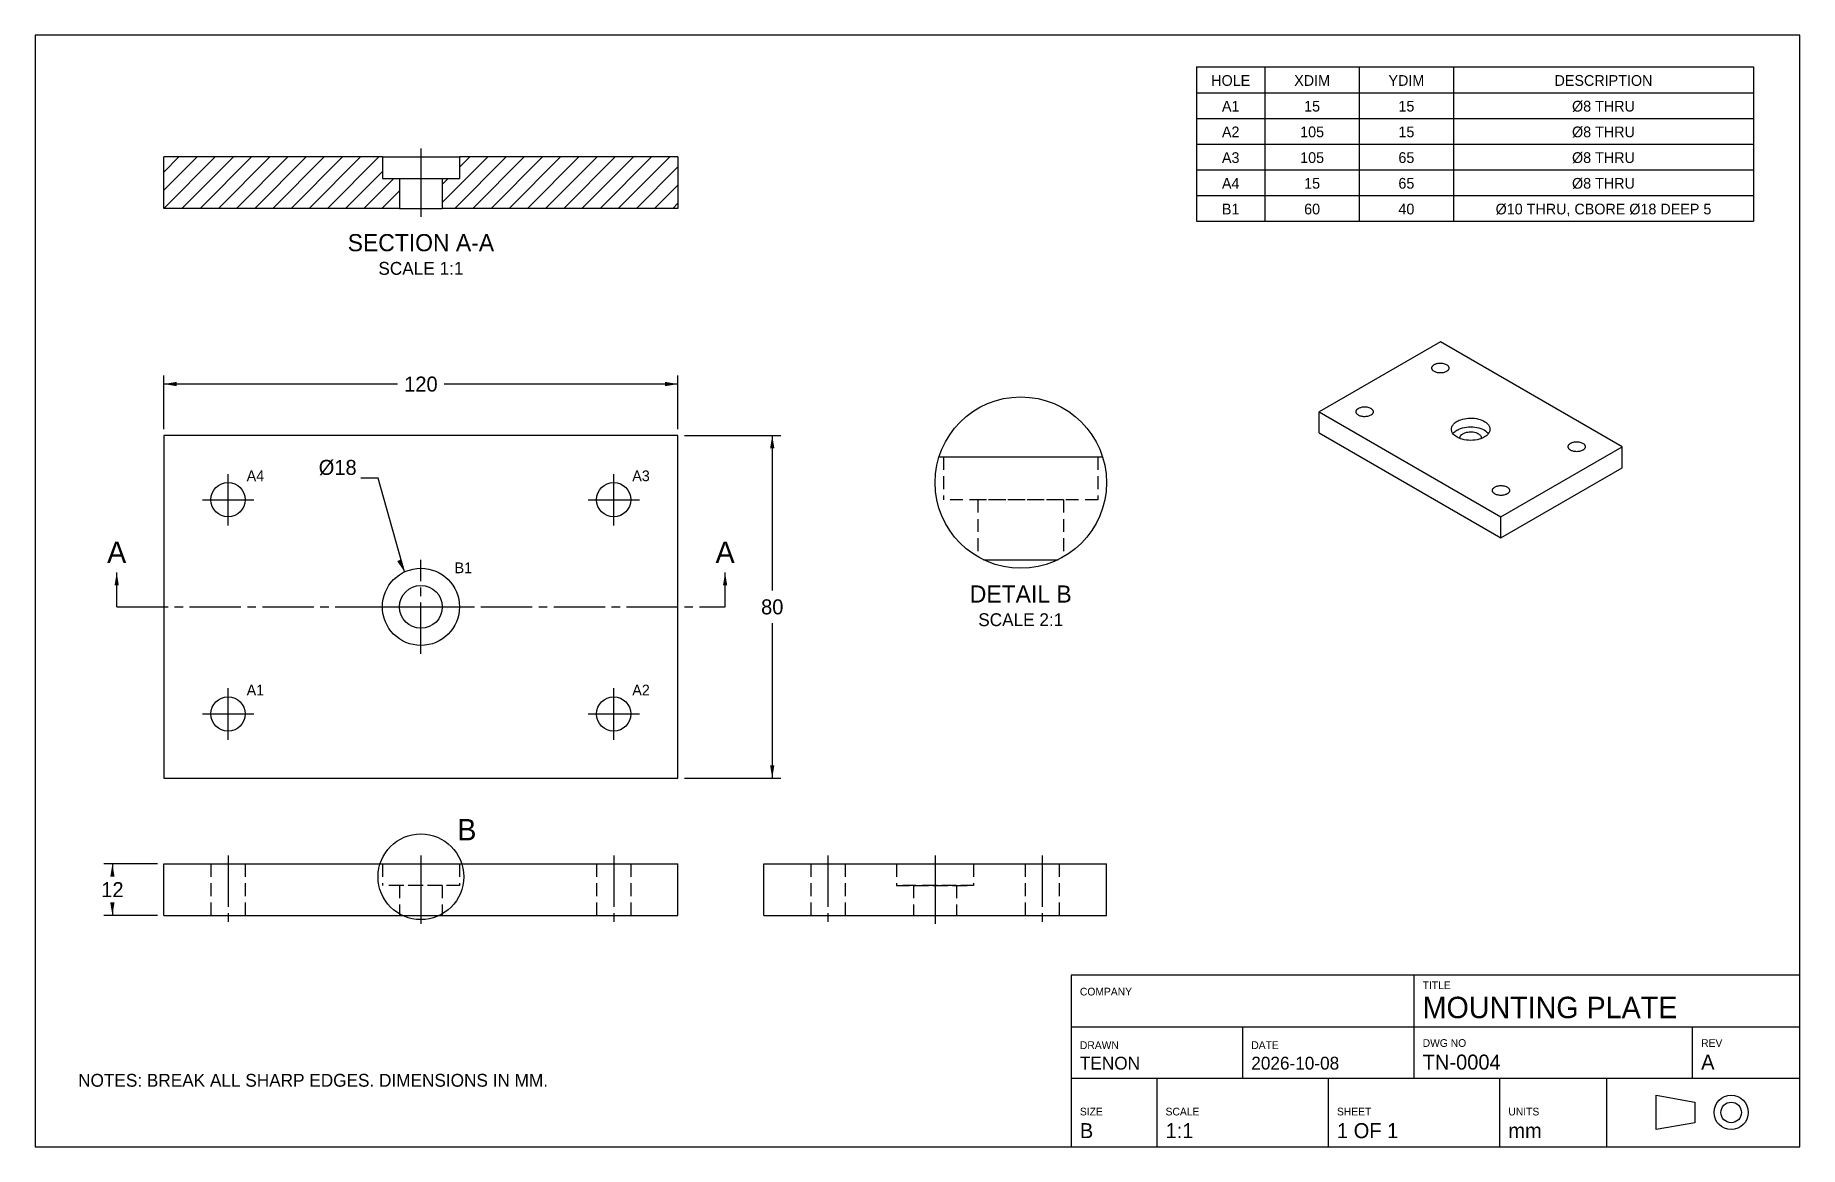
# Model space of a CAD drawing. Header units: millimetres. Extents: x 10 to 422, y 10 to 269.
import ezdxf
from ezdxf.enums import TextEntityAlignment as Align

# ---------------------------------------------------------------- set-up
doc = ezdxf.new("R2010")
doc.units = ezdxf.units.MM
doc.linetypes.add('CENTER', pattern=[17, 12, -1.5, 2, -1.5])
doc.linetypes.add('HIDDEN', pattern=[4.5, 3, -1.5])
for name, color, linetype in [('BORDER', 7, 'CONTINUOUS'), ('CENTER', 7, 'CENTER'), ('CUTTING', 7, 'CENTER'), ('HATCH', 7, 'CONTINUOUS'), ('HIDDEN', 7, 'HIDDEN'), ('TEXT', 7, 'CONTINUOUS'), ('THIN', 7, 'CONTINUOUS'), ('VISIBLE', 7, 'CONTINUOUS')]:
    doc.layers.add(name, color=color, linetype=linetype)

msp = doc.modelspace()

# ---------------------------------------------------------------- linework, layer by layer
at = {"layer": 'BORDER', "flags": 128}
msp.add_lwpolyline([(10, 10), (421.8, 10), (421.8, 269.4), (10, 269.4)], close=True, dxfattribs=at)
at = {"layer": 'CENTER'}
for p, q in [((100, 243), (100, 234)), ((100, 238), (100, 227)), ((55, 155), (55, 167)), ((145, 155), (145, 167)), ((49, 161), (61, 161)), ((139, 161), (151, 161)), ((100, 125), (100, 147)), ((89, 136), (111, 136)), ((55, 105), (55, 117)), ((145, 105), (145, 117)), ((49, 111), (61, 111)), ((139, 111), (151, 111)), ((55, 78), (55, 62)), ((100, 78), (100, 69)), ((145, 78), (145, 62)), ((195, 78), (195, 62)), ((220, 78), (220, 69)), ((245, 78), (245, 62)), ((100, 73), (100, 62)), ((220, 73), (220, 62))]:
    msp.add_line(p, q, dxfattribs=at)
at = {"layer": 'CUTTING'}
msp.add_line((29, 136), (171, 136), dxfattribs=at)
at = {"layer": 'HATCH'}
for p, q in [((40, 229), (52, 241)), ((40, 233.24), (47.76, 241)), ((40, 237.49), (43.51, 241)), ((44.24, 229), (56.24, 241)), ((48.49, 229), (60.49, 241)), ((52.73, 229), (64.73, 241)), ((56.97, 229), (68.97, 241)), ((61.21, 229), (73.21, 241)), ((65.46, 229), (77.46, 241)), ((69.7, 229), (81.7, 241)), ((73.94, 229), (85.94, 241)), ((78.18, 229), (90.18, 241)), ((105, 230.36), (115.64, 241)), ((107.88, 229), (119.88, 241)), ((109, 238.6), (111.4, 241)), ((112.12, 229), (124.12, 241)), ((116.37, 229), (128.37, 241)), ((120.61, 229), (132.61, 241)), ((124.85, 229), (136.85, 241)), ((129.1, 229), (141.1, 241)), ((133.34, 229), (145.34, 241)), ((137.58, 229), (149.58, 241)), ((141.82, 229), (153.82, 241)), ((146.07, 229), (158.07, 241)), ((82.43, 229), (91, 237.57)), ((86.67, 229), (93.67, 236)), ((105, 234.6), (106.4, 236)), ((150.31, 229), (160, 238.69)), ((90.91, 229), (95, 233.09)), ((154.55, 229), (160, 234.45)), ((158.79, 229), (160, 230.21))]:
    msp.add_line(p, q, dxfattribs=at)
at = {"layer": 'HIDDEN'}
for p, q in [((222, 171), (222, 161)), ((258, 171), (258, 161)), ((258, 161), (222, 161)), ((250, 161), (230, 161)), ((230, 161), (230, 147.68)), ((250, 161), (250, 147.68)), ((51, 76), (51, 64)), ((59, 76), (59, 64)), ((91, 76), (91, 71)), ((109, 76), (109, 71)), ((141, 76), (141, 64)), ((149, 76), (149, 64)), ((191, 76), (191, 64)), ((199, 76), (199, 64)), ((211, 76), (211, 71)), ((229, 76), (229, 71)), ((241, 76), (241, 64)), ((249, 76), (249, 64)), ((109, 71), (91, 71)), ((105, 71), (95, 71)), ((95, 71), (95, 64)), ((105, 71), (105, 64)), ((220, 71), (211, 71)), ((211, 71), (229, 71)), ((220, 71), (215, 71)), ((215, 71), (225, 71)), ((215, 71), (215, 64)), ((225, 71), (220, 71)), ((229, 71), (220, 71)), ((225, 71), (225, 64))]:
    msp.add_line(p, q, dxfattribs=at)
at = {"layer": 'THIN'}
for p, q in [((281, 262), (411, 262)), ((281, 262), (281, 226)), ((297, 262), (297, 226)), ((319, 262), (319, 226)), ((341, 262), (341, 226)), ((411, 262), (411, 226)), ((281, 256), (411, 256)), ((281, 250), (411, 250)), ((281, 244), (411, 244)), ((281, 238), (411, 238)), ((281, 232), (411, 232)), ((281, 226), (411, 226)), ((40, 177.5), (40, 190)), ((160, 177.5), (160, 190)), ((94.57, 188), (40, 188)), ((160, 188), (105.43, 188)), ((161.5, 176), (184, 176)), ((182, 176), (182, 139.8)), ((29, 136), (29, 144)), ((171, 136), (171, 144)), ((182, 132.2), (182, 96)), ((161.5, 96), (184, 96)), ((38.5, 76), (26, 76)), ((28, 76), (28, 73.8)), ((28, 66.2), (28, 64)), ((38.5, 64), (26, 64)), ((421.8, 50), (251.8, 50)), ((251.8, 50), (251.8, 10)), ((331.8, 38), (331.8, 50)), ((421.8, 10), (421.8, 50)), ((251.8, 38), (421.8, 38)), ((291.8, 26), (291.8, 38)), ((331.8, 26), (331.8, 38)), ((396.8, 26), (396.8, 38)), ((251.8, 26), (421.8, 26)), ((271.8, 10), (271.8, 26)), ((311.8, 10), (311.8, 26)), ((351.8, 10), (351.8, 26)), ((376.8, 10), (376.8, 26)), ((388.3, 14), (388.3, 22)), ((388.3, 22), (397.3, 20.4)), ((397.3, 20.4), (397.3, 15.6)), ((397.3, 15.6), (388.3, 14)), ((251.8, 10), (421.8, 10))]:
    msp.add_line(p, q, dxfattribs=at)
at = {"layer": 'THIN', "flags": 128}
msp.add_lwpolyline([(96.19, 144.16), (90, 166), (86, 166)], dxfattribs=at)
at = {"layer": 'THIN'}
for centre, radius in [((240, 165), 20), ((100, 73), 10), ((405.8, 18), 4), ((405.8, 18), 2.4)]:
    msp.add_circle(centre, radius, dxfattribs=at)
for points in [[(40, 188), (43, 187.5), (43, 188.5)], [(160, 188), (157, 188.5), (157, 187.5)], [(182, 176), (181.5, 173), (182.5, 173)], [(96.19, 144.16), (95.38, 147.09), (94.47, 146.66)], [(29, 144), (28.5, 141), (29.5, 141)], [(171, 144), (170.5, 141), (171.5, 141)], [(182, 96), (182.5, 99), (181.5, 99)], [(28, 76), (27.5, 73), (28.5, 73)], [(28, 64), (28.5, 67), (27.5, 67)]]:
    msp.add_solid(points, dxfattribs=at)
at = {"layer": 'VISIBLE'}
for p, q in [((40, 229), (40, 241)), ((91, 241), (40, 241)), ((91, 241), (91, 236)), ((91, 241), (109, 241)), ((160, 241), (109, 241)), ((109, 241), (109, 236)), ((160, 241), (160, 229)), ((91, 236), (95, 236)), ((95, 236), (95, 229)), ((95, 236), (105, 236)), ((105, 236), (105, 229)), ((105, 236), (109, 236)), ((95, 229), (40, 229)), ((95, 229), (105, 229)), ((160, 229), (105, 229)), ((337.93, 197.86), (309.64, 181.53)), ((380.36, 173.37), (337.93, 197.86)), ((309.64, 176.63), (309.64, 181.53)), ((309.64, 181.53), (352.07, 157.04)), ((40, 176), (40, 96)), ((160, 176), (40, 176)), ((160, 96), (160, 176)), ((309.64, 176.63), (352.07, 152.14)), ((352.07, 157.04), (380.36, 173.37)), ((380.36, 168.47), (380.36, 173.37)), ((220.92, 171), (259.08, 171)), ((352.07, 152.14), (380.36, 168.47)), ((352.07, 152.14), (352.07, 157.04)), ((231.28, 147), (248.72, 147)), ((40, 96), (160, 96)), ((40, 64), (40, 76)), ((40, 76), (160, 76)), ((160, 64), (160, 76)), ((180, 64), (180, 76)), ((180, 76), (260, 76)), ((260, 64), (260, 76)), ((40, 64), (160, 64)), ((180, 64), (260, 64))]:
    msp.add_line(p, q, dxfattribs=at)
at = {"layer": 'VISIBLE', "flags": 128}
for points in [[(335.93, 191.74), (335.93, 191.8), (335.94, 191.87), (335.96, 191.94), (335.98, 192), (336.01, 192.06), (336.05, 192.13), (336.09, 192.19), (336.14, 192.25), (336.19, 192.31), (336.25, 192.36), (336.31, 192.42), (336.38, 192.47), (336.48, 192.54), (336.61, 192.61), (336.74, 192.67), (336.88, 192.72), (337.03, 192.77), (337.19, 192.81), (337.41, 192.85), (337.66, 192.88), (337.92, 192.89), (338.18, 192.88), (338.43, 192.86), (338.67, 192.81), (338.91, 192.75), (339.12, 192.66), (339.3, 192.58), (339.44, 192.49), (339.56, 192.41), (339.65, 192.32), (339.72, 192.25), (339.78, 192.18), (339.83, 192.1), (339.86, 192.03), (339.89, 191.97), (339.91, 191.91), (339.92, 191.84), (339.93, 191.79), (339.93, 191.74)], [(339.34, 190.92), (339.18, 190.84), (339, 190.76), (338.81, 190.7), (338.6, 190.65), (338.39, 190.61), (338.17, 190.59), (337.95, 190.58), (337.73, 190.59), (337.52, 190.61), (337.3, 190.64), (337.1, 190.69), (336.9, 190.75), (336.72, 190.82), (336.55, 190.9), (336.4, 190.99), (336.28, 191.08), (336.19, 191.17), (336.11, 191.25), (336.06, 191.33), (336.01, 191.4), (335.98, 191.47), (335.96, 191.53), (335.94, 191.6), (335.93, 191.67), (335.93, 191.7), (335.93, 191.74)], [(339.93, 191.74), (339.93, 191.68), (339.92, 191.62), (339.9, 191.56), (339.88, 191.5), (339.86, 191.44), (339.83, 191.38), (339.79, 191.32), (339.75, 191.26), (339.71, 191.21), (339.65, 191.15), (339.6, 191.1), (339.54, 191.05), (339.44, 190.98), (339.34, 190.92)], [(318.25, 181.53), (318.25, 181.6), (318.26, 181.66), (318.28, 181.73), (318.3, 181.79), (318.33, 181.86), (318.37, 181.92), (318.41, 181.98), (318.46, 182.04), (318.51, 182.1), (318.57, 182.16), (318.64, 182.21), (318.71, 182.26), (318.81, 182.33), (318.93, 182.4), (319.06, 182.46), (319.21, 182.52), (319.36, 182.56), (319.51, 182.61), (319.73, 182.65), (319.98, 182.68), (320.24, 182.69), (320.5, 182.68), (320.75, 182.65), (321, 182.6), (321.23, 182.54), (321.44, 182.46), (321.62, 182.37), (321.77, 182.29), (321.88, 182.2), (321.97, 182.12), (322.05, 182.04), (322.1, 181.97), (322.15, 181.89), (322.18, 181.83), (322.21, 181.76), (322.23, 181.7), (322.24, 181.64), (322.25, 181.58), (322.25, 181.53)], [(321.67, 180.72), (321.5, 180.63), (321.32, 180.56), (321.13, 180.49), (320.93, 180.44), (320.71, 180.41), (320.5, 180.39), (320.28, 180.38), (320.06, 180.38), (319.84, 180.4), (319.63, 180.44), (319.42, 180.48), (319.23, 180.54), (319.04, 180.61), (318.87, 180.69), (318.72, 180.79), (318.6, 180.88), (318.51, 180.97), (318.43, 181.05), (318.38, 181.13), (318.34, 181.2), (318.31, 181.26), (318.28, 181.33), (318.27, 181.4), (318.25, 181.46), (318.25, 181.5), (318.25, 181.53)], [(322.25, 181.53), (322.25, 181.47), (322.24, 181.41), (322.23, 181.35), (322.21, 181.29), (322.18, 181.23), (322.15, 181.17), (322.12, 181.11), (322.07, 181.06), (322.03, 181), (321.98, 180.95), (321.92, 180.9), (321.86, 180.85), (321.77, 180.78), (321.67, 180.72)], [(340.5, 177.45), (340.5, 177.57), (340.52, 177.69), (340.54, 177.82), (340.58, 177.94), (340.62, 178.06), (340.68, 178.17), (340.74, 178.29), (340.82, 178.41), (340.9, 178.52), (340.99, 178.63), (341.09, 178.74), (341.24, 178.88), (341.42, 179.03), (341.63, 179.17), (341.84, 179.3), (342.08, 179.43), (342.33, 179.54), (342.68, 179.68), (343.1, 179.81), (343.54, 179.91), (344, 179.98), (344.47, 180.03), (344.95, 180.05), (345.43, 180.04), (345.9, 180), (346.36, 179.93), (346.81, 179.83), (347.23, 179.71), (347.63, 179.56), (348.01, 179.38), (348.34, 179.19), (348.61, 179), (348.83, 178.81), (349, 178.64), (349.14, 178.47), (349.25, 178.31), (349.33, 178.15), (349.39, 178.01), (349.44, 177.86), (349.48, 177.72), (349.49, 177.58), (349.5, 177.45)], [(348.18, 175.61), (347.81, 175.42), (347.39, 175.25), (346.95, 175.11), (346.49, 175), (346, 174.92), (345.51, 174.87), (345, 174.85), (344.5, 174.87), (344, 174.92), (343.52, 175), (343.05, 175.11), (342.61, 175.25), (342.2, 175.42), (341.82, 175.61), (341.52, 175.8), (341.27, 175.99), (341.08, 176.17), (340.93, 176.34), (340.8, 176.52), (340.7, 176.68), (340.63, 176.83), (340.57, 176.98), (340.53, 177.14), (340.51, 177.27), (340.5, 177.36), (340.5, 177.45)], [(340.86, 176.43), (341, 176.6), (341.17, 176.77), (341.35, 176.93), (341.55, 177.08), (341.77, 177.22), (342.01, 177.35), (342.27, 177.47), (342.63, 177.62), (343.07, 177.75), (343.53, 177.86), (344, 177.94), (344.49, 177.99), (344.99, 178.01), (345.48, 177.99), (345.97, 177.95), (346.45, 177.87), (346.91, 177.76), (347.35, 177.63), (347.75, 177.46), (348.13, 177.28), (348.47, 177.07), (348.71, 176.88), (348.91, 176.7), (349.03, 176.57), (349.14, 176.43)], [(349.5, 177.45), (349.5, 177.33), (349.48, 177.2), (349.46, 177.08), (349.42, 176.96), (349.38, 176.84), (349.32, 176.72), (349.26, 176.61), (349.18, 176.49), (349.1, 176.38), (349.01, 176.27), (348.91, 176.16), (348.76, 176.02), (348.58, 175.87), (348.39, 175.74), (348.18, 175.61)], [(342.5, 175.41), (342.5, 175.49), (342.52, 175.57), (342.54, 175.65), (342.56, 175.73), (342.6, 175.81), (342.64, 175.89), (342.7, 175.97), (342.75, 176.04), (342.82, 176.12), (342.89, 176.19), (342.97, 176.25), (343.06, 176.32), (343.19, 176.4), (343.34, 176.49), (343.5, 176.57), (343.68, 176.63), (343.87, 176.69), (344.06, 176.75), (344.33, 176.8), (344.64, 176.84), (344.96, 176.85), (345.28, 176.84), (345.6, 176.81), (345.9, 176.75), (346.19, 176.68), (346.46, 176.58), (346.69, 176.47), (346.87, 176.37), (347.02, 176.26), (347.13, 176.16), (347.23, 176.06), (347.31, 175.96), (347.37, 175.86), (347.42, 175.78), (347.45, 175.7), (347.47, 175.62), (347.49, 175.54), (347.5, 175.48), (347.5, 175.41)], [(342.51, 175.29), (342.5, 175.34), (342.5, 175.37), (342.5, 175.41)], [(347.5, 175.41), (347.5, 175.35), (347.5, 175.32), (347.49, 175.29)], [(367.75, 173.37), (367.75, 173.43), (367.76, 173.5), (367.78, 173.56), (367.8, 173.63), (367.83, 173.69), (367.87, 173.76), (367.91, 173.82), (367.96, 173.88), (368.01, 173.94), (368.07, 173.99), (368.13, 174.05), (368.2, 174.1), (368.3, 174.17), (368.43, 174.23), (368.56, 174.3), (368.7, 174.35), (368.85, 174.4), (369.01, 174.44), (369.23, 174.48), (369.48, 174.51), (369.74, 174.52), (370, 174.51), (370.25, 174.49), (370.49, 174.44), (370.73, 174.37), (370.94, 174.29), (371.12, 174.21), (371.26, 174.12), (371.38, 174.04), (371.47, 173.95), (371.54, 173.88), (371.6, 173.8), (371.65, 173.73), (371.68, 173.66), (371.71, 173.6), (371.73, 173.54), (371.74, 173.47), (371.75, 173.42), (371.75, 173.37)], [(371.16, 172.55), (371, 172.47), (370.82, 172.39), (370.63, 172.33), (370.42, 172.28), (370.21, 172.24), (369.99, 172.22), (369.77, 172.21), (369.55, 172.22), (369.34, 172.24), (369.12, 172.27), (368.92, 172.32), (368.72, 172.38), (368.54, 172.45), (368.37, 172.53), (368.22, 172.62), (368.1, 172.71), (368.01, 172.8), (367.93, 172.88), (367.88, 172.96), (367.83, 173.03), (367.8, 173.1), (367.78, 173.16), (367.76, 173.23), (367.75, 173.3), (367.75, 173.33), (367.75, 173.37)], [(371.75, 173.37), (371.75, 173.31), (371.74, 173.24), (371.72, 173.18), (371.7, 173.12), (371.68, 173.06), (371.65, 173.01), (371.61, 172.95), (371.57, 172.89), (371.53, 172.84), (371.47, 172.78), (371.42, 172.73), (371.36, 172.68), (371.26, 172.61), (371.16, 172.55)], [(350.07, 163.16), (350.07, 163.23), (350.08, 163.29), (350.1, 163.36), (350.12, 163.42), (350.15, 163.49), (350.19, 163.55), (350.23, 163.61), (350.28, 163.67), (350.33, 163.73), (350.39, 163.79), (350.46, 163.84), (350.53, 163.89), (350.63, 163.96), (350.75, 164.03), (350.88, 164.09), (351.03, 164.15), (351.18, 164.19), (351.33, 164.23), (351.55, 164.28), (351.8, 164.31), (352.06, 164.32), (352.32, 164.31), (352.57, 164.28), (352.82, 164.23), (353.05, 164.17), (353.26, 164.09), (353.44, 164), (353.59, 163.91), (353.7, 163.83), (353.79, 163.75), (353.87, 163.67), (353.92, 163.6), (353.97, 163.52), (354, 163.46), (354.03, 163.39), (354.05, 163.33), (354.06, 163.27), (354.07, 163.21), (354.07, 163.16)], [(353.49, 162.34), (353.32, 162.26), (353.14, 162.19), (352.95, 162.12), (352.75, 162.07), (352.53, 162.04), (352.32, 162.01), (352.1, 162.01), (351.88, 162.01), (351.66, 162.03), (351.45, 162.06), (351.24, 162.11), (351.05, 162.17), (350.86, 162.24), (350.69, 162.32), (350.54, 162.42), (350.42, 162.51), (350.33, 162.59), (350.25, 162.68), (350.2, 162.75), (350.16, 162.83), (350.13, 162.89), (350.1, 162.96), (350.09, 163.02), (350.07, 163.09), (350.07, 163.13), (350.07, 163.16)], [(354.07, 163.16), (354.07, 163.1), (354.06, 163.04), (354.05, 162.98), (354.03, 162.92), (354, 162.86), (353.97, 162.8), (353.93, 162.74), (353.89, 162.69), (353.85, 162.63), (353.8, 162.58), (353.74, 162.52), (353.68, 162.47), (353.59, 162.41), (353.49, 162.34)]]:
    msp.add_lwpolyline(points, dxfattribs=at)
at = {"layer": 'VISIBLE'}
for centre, radius in [((55, 161), 4), ((145, 161), 4), ((100, 136), 9), ((100, 136), 5), ((55, 111), 4), ((145, 111), 4)]:
    msp.add_circle(centre, radius, dxfattribs=at)

# ---------------------------------------------------------------- texts
at = {"layer": 'TEXT'}
for s, height, p in [('HOLE', 2.5, (289, 257.6)), ('XDIM', 2.5, (308, 257.6)), ('YDIM', 2.5, (330, 257.6)), ('DESCRIPTION', 2.5, (376, 257.6)), ('A1', 2.5, (289, 251.6)), ('15', 2.5, (308, 251.6)), ('15', 2.5, (330, 251.6)), ('%%c8 THRU', 2.5, (376, 251.6)), ('A2', 2.5, (289, 245.6)), ('105', 2.5, (308, 245.6)), ('15', 2.5, (330, 245.6)), ('%%c8 THRU', 2.5, (376, 245.6)), ('A3', 2.5, (289, 239.6)), ('105', 2.5, (308, 239.6)), ('65', 2.5, (330, 239.6)), ('%%c8 THRU', 2.5, (376, 239.6)), ('A4', 2.5, (289, 233.6)), ('15', 2.5, (308, 233.6)), ('65', 2.5, (330, 233.6)), ('%%c8 THRU', 2.5, (376, 233.6)), ('B1', 2.5, (289, 227.6)), ('60', 2.5, (308, 227.6)), ('40', 2.5, (330, 227.6)), ('%%c10 THRU, CBORE %%c18 DEEP 5', 2.5, (376, 227.6)), ('SECTION A-A', 4, (100, 219)), ('SCALE 1:1', 3, (100, 213.5)), ('120', 3.5, (100, 186.25)), ('A', 5, (29, 146.25)), ('A', 5, (171, 146.25)), ('DETAIL B', 4, (240, 137)), ('80', 3.5, (182, 134.25)), ('SCALE 2:1', 3, (240, 131.5)), ('12', 3.5, (28, 68.25))]:
    msp.add_text(s, height=height, dxfattribs=at).set_placement(p, align=Align.CENTER)
msp.add_text('%%c18', height=3.5, dxfattribs=at).set_placement((85, 166.8), align=Align.RIGHT)
for s, height, p in [('A4', 2.5, (59.33, 165.33)), ('A3', 2.5, (149.33, 165.33)), ('B1', 2.5, (107.86, 143.86)), ('A1', 2.5, (59.33, 115.33)), ('A2', 2.5, (149.33, 115.33)), ('B', 5, (108.5, 81.5)), ('COMPANY', 1.8, (253.8, 45.3)), ('TITLE', 1.8, (333.8, 46.8)), ('MOUNTING PLATE', 5, (333.8, 40)), ('DRAWN', 1.8, (253.8, 32.8)), ('DATE', 1.8, (293.8, 32.8)), ('DWG NO', 1.8, (333.8, 33.3)), ('REV', 1.8, (398.8, 33.3)), ('TENON', 3, (253.8, 28)), ('2026-10-08', 3, (293.8, 28)), ('TN-0004', 3.5, (333.8, 28)), ('A', 3.5, (398.8, 28)), ('NOTES: BREAK ALL SHARP EDGES. DIMENSIONS IN MM.', 3, (20, 24)), ('SIZE', 1.8, (253.8, 17.3)), ('SCALE', 1.8, (273.8, 17.3)), ('SHEET', 1.8, (313.8, 17.3)), ('UNITS', 1.8, (353.8, 17.3)), ('B', 3.5, (253.8, 12)), ('1:1', 3.5, (273.8, 12)), ('1 OF 1', 3.5, (313.8, 12)), ('mm', 3.5, (353.8, 12))]:
    msp.add_text(s, height=height, dxfattribs=at).set_placement(p)

doc.saveas('drawing.dxf')
